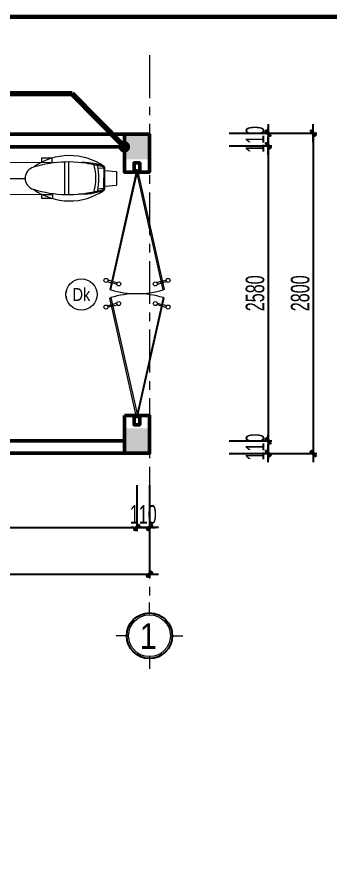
# Model space of a CAD drawing. Header units: millimetres. Extents: x 596422 to 1674380, y -367470 to 58862.
# Drawn here: x 831078 to 833821, y -24663 to -17313 of the extents above; entities that cross this region are included whole.
import ezdxf
from ezdxf.enums import TextEntityAlignment as Align

# ---------------------------------------------------------------- set-up
doc = ezdxf.new("R2010")
doc.units = ezdxf.units.MM
doc.header["$LTSCALE"] = 600
doc.header["$MEASUREMENT"] = 0
doc.linetypes.add('ACAD_ISO07W100', pattern=[3, 0, -3])
doc.linetypes.add('CENTER', pattern=[2, 1.25, -0.25, 0.25, -0.25])
doc.layers.get('0').update_dxf_attribs({"lineweight": 0})
doc.layers.get('Defpoints').update_dxf_attribs({"lineweight": 0})
for name, color, linetype, lineweight in [('A-WIPEOUT', 254, 'ACAD_ISO07W100', 0), ('cat1', 30, 'Continuous', 50), ('cot', 40, 'Continuous', 13), ('EG Dim', 8, 'Continuous', 18), ('ISO', 33, 'Continuous', 15), ('LC Dim', 8, 'Continuous', 18), ('LC ISO', 153, 'Continuous', 13), ('LC Net manh', 9, 'Continuous', 5), ('LC Text1', 3, 'Continuous', 20), ('text', 1, 'Continuous', 20), ('truc', 76, 'CENTER', 9), ('VAT DUNG', 44, 'Continuous', 9), ('VAT DUNG TV', 253, 'Continuous', 9)]:
    doc.layers.add(name, color=color, linetype=linetype, lineweight=lineweight)
doc.layers.add('Khungten_LCDI', color=7, linetype='Continuous')
doc.layers.add('Kichthuoc', color=9, linetype='Continuous')
doc.styles.add('General text 2', font='arial.ttf')
doc.styles.add('HOATBIF', font='hoatbif.shx', dxfattribs={"width": 0.65})
doc.styles.add('Khungten', font='VHAVAN.TTF', dxfattribs={"width": 0.9, "height": 5000})
doc.styles.add('LC 1', font='VHAVANB.TTF')
doc.styles.add('Title', font='VHAVAN.TTF', dxfattribs={"width": 0.8})
doc.dimstyles.new('1-100', dxfattribs={"dimscale": 300, "dimtxt": 1.2, "dimasz": 0.25, "dimexe": 0.5, "dimexo": 0, "dimgap": 0.3, "dimtad": 1, "dimdec": 0, "dimzin": 0, "dimdsep": 46, "dimtxsty": 'HOATBIF', "dimblk1": 'DOT', "dimblk2": 'DOT', "dimsah": 1, "dimcen": -1, "dimdle": 1, "dimclrd": 256, "dimclre": 256, "dimclrt": 4, "dimadec": 3, "dimazin": 2, "dimtfac": 0.3333333333333333, "dimtdec": 0, "dimtix": 1, "dimtmove": 2, "dimatfit": 3, "dimldrblk": 'DOT', "dimfxl": 1, "dimtvp": 0.8333333333333334, "dimtolj": 1, "dimtzin": 0, "dimarcsym": 0})
doc.dimstyles.new('1-20', dxfattribs={"dimscale": 100, "dimtxt": 2.5, "dimasz": 0.35, "dimexe": 0.5, "dimexo": 0, "dimgap": 0.8, "dimtad": 1, "dimdec": 0, "dimlfac": 0.2, "dimzin": 0, "dimdsep": 46, "dimtxsty": 'HOATBIF', "dimblk1": 'DOT', "dimblk2": 'DOT', "dimsah": 1, "dimcen": -1, "dimdle": 1, "dimclrd": 256, "dimclre": 256, "dimclrt": 4, "dimadec": 3, "dimazin": 2, "dimtfac": 0.3333333333333333, "dimtdec": 0, "dimtix": 1, "dimtmove": 2, "dimatfit": 3, "dimldrblk": 'DOT', "dimfxl": 1, "dimtvp": 0.8333333333333334, "dimtolj": 1, "dimtzin": 0, "dimarcsym": 0})

# ---------------------------------------------------------------- blocks, each defined once
blk = doc.blocks.new('TTRUC')
at = {"layer": 'ISO'}
for p, q in [((0, 6.370037248838798), (0, 10.13175513561828)), ((-6.370037248838798, 0), (-10.13175513561828, 0)), ((6.370037248838798, 0), (10.13175513561828, 0)), ((0, -6.370037248838798), (0, -10.13175513561828))]:
    blk.add_line(p, q, dxfattribs=at)
blk.add_circle((0, 0), 6.370037248838798, dxfattribs=at)
at = {"layer": 'Kichthuoc'}
blk.add_circle((0, 0), 6.94551799677526, dxfattribs=at)
blk = doc.blocks.new('DOT')
at = {"layer": 'Kichthuoc', "color": 4}
blk.add_line((-1, -1), (1, 1), dxfattribs=at)
at = {"layer": 'Kichthuoc'}
blk.add_line((-3, 0), (3, 0), dxfattribs=at)
at = {"layer": 'Kichthuoc', "color": 4}
blk.add_lwpolyline([(0.5, 1), (-1, -0.5), (-0.5, -1), (1, 0.5)], close=True, dxfattribs=at)
blk = doc.blocks.new('*D375')
at = {"layer": 'Defpoints', "color": 0, "transparency": 16777216}
for p in [(828139.6864572291, -21407.79702092388), (832129.6864258065, -21407.44293758531), (832129.6864258065, -21779.48327002731)]:
    blk.add_point(p, dxfattribs=at)
at = {"layer": 'EG Dim', "lineweight": -2, "transparency": 16777216}
for p, q in [((828139.6864572291, -21407.79702092388), (828139.6864572291, -21811.98327002731)), ((832129.6864258065, -21407.44293758531), (832129.6864258065, -21811.98327002731)), ((828165.6864572291, -21779.48327002731), (832103.6864258065, -21779.48327002731))]:
    blk.add_line(p, q, dxfattribs=at)
at = {"layer": 'EG Dim', "lineweight": -2, "transparency": 16777216, "xscale": 26, "yscale": 26, "zscale": 26, "rotation": 180}
blk.add_blockref('DOT', (828139.6864572291, -21779.48327002731), dxfattribs=at)
at = {"layer": 'EG Dim', "lineweight": -2, "transparency": 16777216, "xscale": 26, "yscale": 26, "zscale": 26}
blk.add_blockref('DOT', (832129.6864258065, -21779.48327002731), dxfattribs=at)
at = {"layer": 'EG Dim', "color": 4, "transparency": 16777216, "insert": (830134.6864415178, -21665.73327002731), "char_height": 162.5, "attachment_point": 5, "style": 'HOATBIF'}
blk.add_mtext('\\A1;3990', dxfattribs=at)
blk = doc.blocks.new('_Dot')
at = {"color": 0, "linetype": 'ByBlock', "lineweight": -2}
blk.add_line((-0.5, 0), (-1, 0), dxfattribs=at)
at = {"color": 0, "linetype": 'ByBlock', "const_width": 0.5}
blk.add_lwpolyline([(-0.25, 0, 1), (0.25, 0, 1)], format="xyb", close=True, dxfattribs=at)
blk = doc.blocks.new('*D376')
at = {"layer": 'Defpoints', "color": 0, "transparency": 16777216}
for p in [(823139.6864966057, -21408.24073613479), (832239.6864548665, -21407.77039981689), (832239.6864548665, -22186.17698523821)]:
    blk.add_point(p, dxfattribs=at)
at = {"layer": 'EG Dim', "lineweight": -2, "transparency": 16777216}
for p, q in [((823139.6864966057, -21408.24073613479), (823139.6864966057, -22218.67698523821)), ((832239.6864548665, -21407.77039981689), (832239.6864548665, -22218.67698523821)), ((823165.6864966057, -22186.17698523821), (832213.6864548665, -22186.17698523821))]:
    blk.add_line(p, q, dxfattribs=at)
at = {"layer": 'EG Dim', "lineweight": -2, "transparency": 16777216, "xscale": 26, "yscale": 26, "zscale": 26, "rotation": 180}
blk.add_blockref('DOT', (823139.6864966057, -22186.17698523821), dxfattribs=at)
at = {"layer": 'EG Dim', "lineweight": -2, "transparency": 16777216, "xscale": 26, "yscale": 26, "zscale": 26}
blk.add_blockref('DOT', (832239.6864548665, -22186.17698523821), dxfattribs=at)
at = {"layer": 'EG Dim', "color": 4, "transparency": 16777216, "insert": (827689.6864757361, -22072.42698523821), "char_height": 162.5, "attachment_point": 5, "style": 'HOATBIF'}
blk.add_mtext('\\A1;9100', dxfattribs=at)
blk = doc.blocks.new('*D382')
at = {"layer": 'Defpoints', "color": 0, "transparency": 16777216}
for p in [(832129.6864258065, -21407.44293758531), (832239.6864258065, -21407.44293758531), (832239.6864258065, -21779.12918528902)]:
    blk.add_point(p, dxfattribs=at)
at = {"layer": 'EG Dim', "lineweight": -2, "transparency": 16777216}
for p, q in [((832129.6864258065, -21407.44293758531), (832129.6864258065, -21811.62918528902)), ((832239.6864258065, -21407.44293758531), (832239.6864258065, -21811.62918528902)), ((832103.6864258065, -21779.12918528902), (832077.6864258065, -21779.12918528902)), ((832129.6864258065, -21779.12918528902), (832239.6864258065, -21779.12918528902)), ((832265.6864258065, -21779.12918528902), (832291.6864258065, -21779.12918528902))]:
    blk.add_line(p, q, dxfattribs=at)
at = {"layer": 'EG Dim', "lineweight": -2, "transparency": 16777216, "xscale": 26, "yscale": 26, "zscale": 26}
blk.add_blockref('DOT', (832129.6864258065, -21779.12918528902), dxfattribs=at)
at = {"layer": 'EG Dim', "lineweight": -2, "transparency": 16777216, "xscale": 26, "yscale": 26, "zscale": 26, "rotation": 180}
blk.add_blockref('DOT', (832239.6864258065, -21779.12918528902), dxfattribs=at)
at = {"layer": 'EG Dim', "color": 4, "transparency": 16777216, "insert": (832184.6864258065, -21665.37918528902), "char_height": 162.5, "attachment_point": 5, "style": 'HOATBIF'}
blk.add_mtext('\\A1;110', dxfattribs=at)
blk = doc.blocks.new('*D383')
at = {"layer": 'Defpoints', "color": 0, "transparency": 16777216}
for p in [(832937.8635551844, -18440.74728101948), (832937.8635551844, -21020.74728101948), (833277.7332053867, -21020.74728101948)]:
    blk.add_point(p, dxfattribs=at)
at = {"layer": 'EG Dim', "lineweight": -2, "transparency": 16777216}
for p, q in [((832937.8635551844, -18440.74728101948), (833310.2332053867, -18440.74728101948)), ((833277.7332053867, -18466.74728101948), (833277.7332053867, -20994.74728101948)), ((832937.8635551844, -21020.74728101948), (833310.2332053867, -21020.74728101948))]:
    blk.add_line(p, q, dxfattribs=at)
at = {"layer": 'EG Dim', "lineweight": -2, "transparency": 16777216, "xscale": 26, "yscale": 26, "zscale": 26}
for p, rotation in [((833277.7332053867, -18440.74728101948), 90), ((833277.7332053867, -21020.74728101948), 270)]:
    blk.add_blockref('DOT', p, dxfattribs=dict(at, rotation=rotation))
at = {"layer": 'EG Dim', "color": 4, "transparency": 16777216, "insert": (833163.9832053864, -19730.74728101971), "char_height": 162.5, "attachment_point": 5, "rotation": 90, "style": 'HOATBIF'}
blk.add_mtext('\\A1;2580', dxfattribs=at)
blk = doc.blocks.new('*D384')
at = {"layer": 'Defpoints', "color": 0, "transparency": 16777216}
for p in [(832937.8635551844, -21020.74728101948), (832937.8635551844, -21130.80254330025), (833277.7332053862, -21130.80254330025)]:
    blk.add_point(p, dxfattribs=at)
at = {"layer": 'EG Dim', "lineweight": -2, "transparency": 16777216}
for p, q in [((832937.8635551844, -21020.74728101948), (833310.2332053862, -21020.74728101948)), ((833277.7332053862, -20994.74728101948), (833277.7332053862, -20968.74728101948)), ((833277.7332053862, -21020.74728101948), (833277.7332053862, -21130.80254330025)), ((832937.8635551844, -21130.80254330025), (833310.2332053862, -21130.80254330025)), ((833277.7332053862, -21156.80254330025), (833277.7332053862, -21182.80254330025))]:
    blk.add_line(p, q, dxfattribs=at)
at = {"layer": 'EG Dim', "lineweight": -2, "transparency": 16777216, "xscale": 26, "yscale": 26, "zscale": 26}
for p, rotation in [((833277.7332053862, -21020.74728101948), 270), ((833277.7332053862, -21130.80254330025), 90)]:
    blk.add_blockref('DOT', p, dxfattribs=dict(at, rotation=rotation))
at = {"layer": 'EG Dim', "color": 4, "transparency": 16777216, "insert": (833163.983205386, -21075.7749121601), "char_height": 162.5, "attachment_point": 5, "rotation": 90, "style": 'HOATBIF'}
blk.add_mtext('\\A1;110', dxfattribs=at)
blk = doc.blocks.new('*D385')
at = {"layer": 'Defpoints', "color": 0, "transparency": 16777216}
for p in [(832937.8635551844, -18330.69201873869), (832937.8635551844, -18440.74728101947), (833277.7332053857, -18440.74728101947)]:
    blk.add_point(p, dxfattribs=at)
at = {"layer": 'EG Dim', "lineweight": -2, "transparency": 16777216}
for p, q in [((833277.7332053857, -18304.69201873869), (833277.7332053857, -18278.69201873869)), ((832937.8635551844, -18330.69201873869), (833310.2332053857, -18330.69201873869)), ((833277.7332053857, -18330.69201873869), (833277.7332053857, -18440.74728101947)), ((832937.8635551844, -18440.74728101947), (833310.2332053857, -18440.74728101947)), ((833277.7332053857, -18466.74728101947), (833277.7332053857, -18492.74728101947))]:
    blk.add_line(p, q, dxfattribs=at)
at = {"layer": 'EG Dim', "lineweight": -2, "transparency": 16777216, "xscale": 26, "yscale": 26, "zscale": 26}
for p, rotation in [((833277.7332053857, -18330.69201873869), 270), ((833277.7332053857, -18440.74728101947), 90)]:
    blk.add_blockref('DOT', p, dxfattribs=dict(at, rotation=rotation))
at = {"layer": 'EG Dim', "color": 4, "transparency": 16777216, "insert": (833163.9832053855, -18385.71964987931), "char_height": 162.5, "attachment_point": 5, "rotation": 90, "style": 'HOATBIF'}
blk.add_mtext('\\A1;110', dxfattribs=at)
blk = doc.blocks.new('*D386')
at = {"layer": 'Defpoints', "color": 0, "transparency": 16777216}
for p in [(832937.8635551844, -18330.69201873869), (832937.8635551844, -21130.80254330027), (833672.3710643786, -21130.80254330027)]:
    blk.add_point(p, dxfattribs=at)
at = {"layer": 'EG Dim', "lineweight": -2, "transparency": 16777216}
for p, q in [((832937.8635551844, -18330.69201873869), (833704.8710643786, -18330.69201873869)), ((833672.3710643786, -18356.69201873869), (833672.3710643786, -21104.80254330027)), ((832937.8635551844, -21130.80254330027), (833704.8710643786, -21130.80254330027))]:
    blk.add_line(p, q, dxfattribs=at)
at = {"layer": 'EG Dim', "lineweight": -2, "transparency": 16777216, "xscale": 26, "yscale": 26, "zscale": 26}
for p, rotation in [((833672.3710643786, -18330.69201873869), 90), ((833672.3710643786, -21130.80254330027), 270)]:
    blk.add_blockref('DOT', p, dxfattribs=dict(at, rotation=rotation))
at = {"layer": 'EG Dim', "color": 4, "transparency": 16777216, "insert": (833558.6210643784, -19730.74728101971), "char_height": 162.5, "attachment_point": 5, "rotation": 90, "style": 'HOATBIF'}
blk.add_mtext('\\A1;2800', dxfattribs=at)
blk = doc.blocks.new('LCDI-new')
at = {"layer": 'Khungten_LCDI', "color": 5, "lineweight": 60}
blk.add_lwpolyline([(-1626032.709999693, 488107.009992349), (-1626032.709999693, 488400.0099999481), (-1625626.710000051, 488400.0099999481), (-1625626.710000051, 488107.009992349)], close=True, dxfattribs=at)
at = {"color": 2, "style": 'Title', "width": 1.824645990399399}
for tag, p, p2 in [('TENBANVE1', (-1625663.583413671, 488164.6523914545), (-1625629.318539776, 488164.6523914545)), ('TENBANVE2', (-1625663.583413671, 488157.8853380251), (-1625629.318539776, 488157.8853380251))]:
    blk.add_attdef(tag, text='', height=2.5, dxfattribs=at).set_placement(p, p2, align=Align.FIT)
at = {"color": 7, "style": 'Khungten', "width": 0.8}
for tag, p in [('REVISION', (-1625637.722463204, 488146.0469538167)), ('NGAYHT', (-1625637.249248075, 488137.4162839738))]:
    blk.add_attdef(tag, text='', height=1.99998930926727, dxfattribs=at).set_placement(p, align=Align.CENTER)
at = {"color": 2, "style": 'Title', "width": 0.7}
blk.add_attdef('SOBANVE', text='', height=2.5, dxfattribs=at).set_placement((-1625637.09016708, 488114.5481853621), align=Align.CENTER)
blk = doc.blocks.new('yfu')
at = {"layer": 'VAT DUNG'}
for p, q in [((-73239.22348567622, 14146.11553251033), (-73238.6844758626, 14094.86368757338)), ((-73159.2279095063, 14146.95683687061), (-73158.68889969122, 14095.70499192653)), ((-73270.18781510508, 13831.71475140116), (-73275.86278602353, 13714.93841162557)), ((-73196.7278890034, 13839.03160657405), (-73271.44932654902, 13831.58910062653)), ((-73121.86645208095, 13833.16224667468), (-73196.7278890034, 13839.03160657405)), ((-73123.13032711233, 13833.26133824902), (-73115.00063613529, 13716.63018052935)), ((-73253.6968212194, 13811.70442000637), (-73138.38560210087, 13812.9171349617)), ((-73252.85682488023, 13731.8332174368), (-73253.6968212194, 13811.70442000637)), ((-73195.38020864758, 13749.4591874434), (-73225.89064999478, 13750.39934079186)), ((-73195.89397465106, 13745.70546398265), (-73195.98473912175, 13754.3358199269)), ((-73138.38560210087, 13812.9171349617), (-73137.54560576438, 13733.04593238677)), ((-73384.5332110892, 13727.15475599759), (-73457.49146143912, 13712.38652542414)), ((-73457.49146143912, 13712.38652542414), (-73454.41844362253, 13690.14087009733)), ((-73454.41844362253, 13690.14087009733), (-73374.88786141097, 13701.12723541859)), ((-73374.27788351016, 13697.04115709203), (-73379.10082903423, 13729.34877544717)), ((-73374.27788351016, 13697.04115709203), (-73283.194100819, 13709.87061031762)), ((-73334.17340369424, 13684.50686429764), (-73332.87114103214, 13366.62800994489)), ((-73275.86278602353, 13714.93841162557), (-73283.29174318642, 13709.86958342409)), ((-73283.29174318642, 13709.86958342409), (-73268.17142221797, 13695.05650246091)), ((-73275.86278602353, 13714.93841162557), (-73195.43171108043, 13715.78429607797)), ((-73268.17142221797, 13695.05650246091), (-73195.22178782406, 13695.82370545546)), ((-73137.54560576438, 13733.04593238677), (-73252.85682488023, 13731.8332174368)), ((-73115.00063613529, 13716.63018052935), (-73195.43171108043, 13715.78429607797)), ((-73122.27215342812, 13696.590908449), (-73195.22178782406, 13695.82370545546)), ((-73107.46671736625, 13711.71871518751), (-73122.27215342812, 13696.590908449)), ((-73115.00063613529, 13716.63018052935), (-73107.46671736625, 13711.71871518751)), ((-73016.13325911481, 13700.80772330178), (-73107.46671736625, 13711.71871518751)), ((-73054.45104502334, 13690.65904883191), (-73050.31831777509, 13370.96102259436)), ((-73016.13325911481, 13700.80772330178), (-73011.99085628585, 13733.2096292027)), ((-73015.60935227078, 13704.90572656138), (-72935.86530190718, 13695.59443440917)), ((-72933.2608220937, 13717.89979932719), (-73006.5135323939, 13731.13034588529)), ((-72935.86530190718, 13695.59443440917), (-72933.2608220937, 13717.89979932719)), ((-73193.9763090242, 13667.32834428229), (-73193.83376095537, 13520.48415780635)), ((-73052.79256524815, 13173.82906935495), (-73331.98255943198, 13173.82906935495)), ((-73051.10483052739, 13141.29887875021), (-73333.67029415275, 13141.29887875021)), ((-73283.71454705781, 12882.58629418761), (-73279.81103504839, 12832.08410515302)), ((-73101.06057762465, 12882.58629418761), (-73104.96408963174, 12832.08410515302)), ((-73285.57258540444, 12823.10679999986), (-73192.38756234106, 12823.10679999986)), ((-73278.63572493958, 12832.08410515302), (-73192.38756234123, 12832.08410515302)), ((-73260.5369134603, 12823.10679999963), (-73252.38756234123, 12721.04990335964)), ((-73106.13939974055, 12832.08410515302), (-73192.38756234123, 12832.08410515302)), ((-73192.38756234106, 12823.10679999986), (-73099.20253928058, 12823.10679999986)), ((-73124.23821121984, 12823.10679999963), (-73132.38756234123, 12721.04990335964)), ((-73132.38756234123, 12721.04990335964), (-73252.38756234123, 12721.04990335964))]:
    blk.add_line(p, q, dxfattribs=at)
at = {"layer": 'VAT DUNG', "ltscale": 500}
for points in [[(-73369.458275471, 13373.93802719549), (-73332.958275471, 13373.93802719549), (-73332.958275471, 13281.43802719549), (-73369.458275471, 13281.43802719549)], [(-73016.99263924453, 13375.40846663815), (-73053.49136874062, 13375.10392571249), (-73052.71958694275, 13282.60714548282), (-73016.22085744666, 13282.91168640848)]]:
    blk.add_lwpolyline(points, close=True, dxfattribs=at)
at = {"layer": 'VAT DUNG'}
for centre, radius, start, end in [((-73199.30806546687, 14146.53531843831), 39.91762756925436, 90.60255096852747, 180.6025509701949), ((-73199.14332971553, 14146.53705094266), 39.91762756925436, 0.6025509701949124, 90.60255096852747), ((-72853.16338002763, 13737.23651029708), 525.9965937420159, 135.8997948816436, 180.8592277257788), ((-73201.78025365132, 14057.23166926132), 54.4846781995216, 86.92621223151674, 122.2997345392838), ((-73194.79350346938, 14057.30514812254), 54.48467819391242, 58.90536740364762, 94.27888971025965), ((-73568.41863993293, 13719.58679803464), 556.019732406183, 1.301840081678404, 43.73281561758024), ((-73194.66534149769, 13647.55659109631), 199.4007181810805, 28.02693082925326, 153.1781711121286), ((-73196.96169695567, 13749.50791966493), 44.7344147721458, 165.7621886709311, 178.523155607829), ((-73196.96169695567, 13749.50791966493), 44.7344147721458, 138.8415475634243, 153.7801719093942), ((-73196.96169695567, 13749.50791966493), 44.7344147721458, 110.0387356798, 125.0281655077914), ((-73196.96169695567, 13749.50791966493), 44.7344147721458, 82.7968544294102, 98.3589264346919), ((-73196.96169695567, 13749.50791966493), 44.7344147721458, 53.66051043813064, 67.04901338438475), ((-73196.96169695567, 13749.50791966493), 44.7344147721458, 29.46827187674604, 43.80636503644026), ((-73387.70755590341, 13742.83670532971), 16, 281.4432093333959, 340.6287430617173), ((-73204.71121102403, 14160.39534728383), 493.183847636842, 249.9481032574467, 292.5463545755492), ((-73003.66970376897, 13746.87558766629), 16.00000000000004, 200.5763588802669, 259.7618926050135), ((-73192.38756234257, 13420.49461580534), 100, 14.59819436578972, 165.4018056342103), ((-72855.1891460566, 13131.57826229901), 535.7252996282239, 144.1018836316796, 214.6808301219949), ((-72311.27579536062, 13143.54177787105), 1023.501237496904, 162.8293468291535, 194.6493577172504), ((-74073.49932932446, 13143.54177787105), 1023.501237496904, 345.3506422827496, 17.17065317084645), ((-73529.58597862354, 13131.57826229901), 535.7252996282239, 325.3191698780051, 35.89811636832037), ((-72748.37338273245, 13013.78947517686), 580.774973200559, 176.4527057620177, 197.8242858317323), ((-72748.3733827307, 13013.7894751858), 580.7749732030233, 176.4527057620177, 197.8242858317323), ((-73636.40174195287, 13013.78947517794), 580.774973202029, 342.1757141682676, 3.547294237982316), ((-72768.85420902929, 13010.678877219), 550.8694176854636, 183.7065873387631, 197.4148434980686), ((-73615.92091565317, 13010.678877219), 550.8694176854636, 342.5851565019314, 356.2934126612369), ((-73192.38756234123, 13415.89464580026), 514.7401262440748, 257.0685374347843, 282.9314625652157), ((-73192.38756234251, 13415.89464579997), 542.2907430562499, 258.3919693935027, 281.6080306064973), ((-73285.57258540363, 12839.10680000056), 16, 191.1420691241496, 270), ((-73285.57258540124, 12839.10680000173), 16.00000000185943, 191.1420691136885, 269.9999999866598), ((-73278.63572493958, 12848.08410515395), 16, 188.1702203674881, 270), ((-73106.13939974055, 12848.08410515395), 16, 270, 351.8297796325119), ((-73099.20253928233, 12839.10680000353), 16.00000000367872, 270.0000000066701, 348.8579308830393)]:
    blk.add_arc(centre, radius, start, end, dxfattribs=at)
blk = doc.blocks.new('cuongluc')
at = {"layer": 'VAT DUNG TV'}
for points in [[(-5.987381801474839, -16), (-5.987381801474839, 0), (-21.98738180147484, 0), (-21.98738180147484, -16)], [(5.987381801474839, 0), (5.987381801358424, -32.04872442781925), (-5.987381801474839, -32.04872442781925), (-5.987381801474839, 0)], [(5.987381801358424, -16), (5.987381801358424, 0), (21.98738180135842, 0), (21.98738180135842, -16)], [(-10.68071621842682, -34.1727443827549), (-270.692448805552, -1190.152522280812), (-259.3439410950523, -1194.052698269486), (0.6677914921892807, -38.07292037142906)], [(-5.987381801474839, -16), (-5.987381801474839, -32), (-21.98738180147484, -32), (-21.98738180147484, -16)], [(12.01629920257255, -34.1727443827549), (272.0280317896977, -1190.152522280812), (260.6795240793144, -1194.052698269486), (0.6677914921892807, -38.07292037142906)], [(-286.8848146890523, -1097.311726071523), (-291.0932980985381, -1112.748327621724), (-252.501794225187, -1123.269536143402), (-248.2933108159341, -1107.832934595644)], [(-198.1487035444006, -1121.503867741674), (-202.3571869541192, -1136.940469291061), (-240.9486908261897, -1126.419260765426), (-236.7402074165875, -1110.982659217552)], [(199.4842865286628, -1121.503867741674), (203.6927699383814, -1136.940469291061), (242.2842738104519, -1126.419260765426), (238.0757904009661, -1110.982659217552)], [(288.2203976733144, -1097.311726071523), (292.4288810825674, -1112.748327621724), (253.8373772095656, -1123.269536143402), (249.6288938000798, -1107.832934595644)], [(-10.68071621842682, -2428.950958740548), (-270.692448805552, -1275.23506551981), (-259.3439410950523, -1271.334889530204), (0.6677914921892807, -2425.050782751874)], [(-198.4502997451928, -1342.617308684275), (-202.6587831551442, -1327.180707135703), (-241.2502870270982, -1337.701915661804), (-237.041803617496, -1353.138517209794)], [(12.01629920257255, -2428.950958740548), (272.0280317896977, -1275.23506551981), (260.6795240793144, -1271.334889530204), (0.6677914921892807, -2425.050782751874)], [(199.7858827294549, -1342.617308684275), (203.9943661395228, -1327.180707135703), (242.5858700115932, -1337.701915661804), (238.3773866017582, -1353.138517209794)], [(-287.1864108900772, -1366.809450355824), (-291.3948942993302, -1351.372848805622), (-252.803390426212, -1340.851640284644), (-248.5949070168426, -1356.288241832517)], [(288.5219938744558, -1366.809450355824), (292.7304772837088, -1351.372848805622), (254.1389734105906, -1340.851640284644), (249.9304900011048, -1356.288241832517)], [(-5.987381801474839, -2447.999994630925), (-5.987381801474839, -2431.999994630925), (-21.98738180147484, -2431.999994630925), (-21.98738180147484, -2447.999994630925)], [(-5.987381801474839, -2447.999994630925), (-5.987381801474839, -2463.999994630925), (-21.98738180147484, -2463.999994630925), (-21.98738180147484, -2447.999994630925)], [(5.987381801474839, -2464.048719056416), (5.987381801358424, -2431.999994630925), (-5.987381801474839, -2431.999994630925), (-5.987381801474839, -2464.048719056416)], [(5.987381801358424, -2447.999994630925), (5.987381801358424, -2463.999994630925), (21.98738180135842, -2463.999994630925), (21.98738180135842, -2447.999994630925)]]:
    blk.add_lwpolyline(points, close=True, dxfattribs=at)
for centre in [(-308.2848083302379, -1099.769422583864), (309.6203913145, -1099.769422583864), (-180.9571933121188, -1134.482772779302), (182.2927762963809, -1134.482772779302), (-181.2587895131437, -1329.638403648743), (182.5943724975223, -1329.638403648743), (-308.5864045312628, -1364.351753843483), (309.921987515525, -1364.351753843483)]:
    blk.add_circle(centre, 20, dxfattribs=at)
for centre, radius, start, end in [((0.6677914920728654, -322.7060685998295), 909.3135048599888, 253.384782040986, 286.6152179590139), ((0.6677914866013452, -2110.580433370778), 878.6006965287183, 72.78618024473704, 107.2138197762275)]:
    blk.add_arc(centre, radius, start, end, dxfattribs=at)
blk = doc.blocks.new('*U10')
at = {"layer": 'A-WIPEOUT'}
blk.add_lwpolyline([(0, 4.25), (-2.498087322243009, 3.438322226093531), (-4.041990194254393, 1.313322226093531), (-4.041990194254393, -1.313322226093531), (-2.498087322243009, -3.438322226093531), (0, -4.25), (2.498087322243009, -3.438322226093531), (4.041990194254393, -1.313322226093531), (4.041990194254393, 1.313322226093531), (2.498087322243009, 3.438322226093531)], close=True, dxfattribs=at)
blk.add_wipeout([(0, 4.249999999999972), (-2.4980873222429807, 3.438322226093476), (-4.041990194254396, 1.3133222260935042), (-4.041990194254396, -1.3133222260935895), (-2.4980873222429807, -3.4383222260935895), (0, -4.25), (2.4980873222429807, -3.4383222260935895), (4.041990194254396, -1.3133222260935895), (4.041990194254396, 1.3133222260935042), (2.4980873222429807, 3.438322226093476)]).dxf.layer = 'A-WIPEOUT'
blk.add_circle((0, 0), 4.25)
at = {"layer": 'text', "style": 'General text 2', "width": 0.8, "flags": 8}
blk.add_attdef('SYMBOL', text='', height=3.5, dxfattribs=at).set_placement((0, 0), align=Align.MIDDLE_CENTER)

msp = doc.modelspace()

# ---------------------------------------------------------------- hatches: boundary and pattern name
at = {"layer": 'cot', "transparency": 33554687}
h = msp.add_hatch(color=256, dxfattribs=at)
h.dxf.hatch_style = 1
h.paths.add_polyline_path([(832019.368116996, -18560.36841722771), (832239.368116996, -18560.36841722771), (832239.368116996, -18340.36841722771), (832019.368116996, -18340.36841722771)])
h = msp.add_hatch(color=256, dxfattribs=at)
h.dxf.hatch_style = 1
h.paths.add_polyline_path([(832019.5961857653, -21130.35882901883), (832239.5961857653, -21130.35882901883), (832239.5961857653, -20910.35882901883), (832019.5961857653, -20910.35882901883)])

# ---------------------------------------------------------------- linework, layer by layer
at = {"layer": 'cat1'}
for p, q in [((828139.4232938965, -18340.36841722771), (832239.3956881006, -18339.99603192404)), ((828139.4232938965, -18450.36841722771), (832019.3956881006, -18450.01601370902)), ((832019.6314170833, -21020.01450778249), (828139.6335550287, -21020.35883059914)), ((832239.6590851307, -21019.99498185771), (832239.6314170833, -21019.99498431305)), ((832239.6590851307, -21129.99498185771), (823139.6618758962, -21130.80254330025))]:
    msp.add_line(p, q, dxfattribs=at)
for points in [[(832019.3956881006, -18339.99603192404), (832239.3956881006, -18339.99603192404), (832239.3956881006, -18669.99603192404), (832019.3956881006, -18669.99603192404), (832019.3956881006, -18339.99603192404)], [(832019.6314170833, -20799.86057647588), (832239.6314170833, -20799.86057647588), (832239.6314170833, -21129.86057647588), (832019.6314170833, -21129.86057647588), (832019.6314170833, -20799.86057647588)]]:
    msp.add_lwpolyline(points, dxfattribs=at)
for points in [[(832104.3956881006, -18669.99603192404), (832154.3956881006, -18669.99603192404), (832154.3956881006, -18589.99603192404), (832104.3956881006, -18589.99603192404)], [(832104.3956881006, -20799.86057647588), (832154.3956881006, -20799.86057647588), (832154.3956881006, -20879.86057647588), (832104.3956881006, -20879.86057647588)]]:
    msp.add_lwpolyline(points, close=True, dxfattribs=at)
at = {"layer": 'truc', "ltscale": 0.5}
msp.add_line((832239.3133476671, -17648.73389933105), (832239.7776333088, -22435.21367060304), dxfattribs=at)

# ---------------------------------------------------------------- block references
at = {"layer": 'Kichthuoc', "xscale": 50.00000000005321, "yscale": 50.00000000005321, "zscale": 50.00000000005321}
msp.add_blockref('LCDI-new', (82120678.80611795, -24437313.04482077), dxfattribs=at)
at = {"layer": 'LC ISO', "xscale": 28.69141044115101, "yscale": 28.69141044115101, "zscale": 28.69141044115101}
msp.add_blockref('TTRUC', (832239.7776333088, -22725.90801568831), dxfattribs=at)
at = {"layer": 'VAT DUNG', "rotation": 90}
msp.add_blockref('yfu', (844670.5866007236, 54467.75715134622), dxfattribs=at)
at = {"layer": 'VAT DUNG TV', "xscale": 0.88, "yscale": 0.88, "zscale": 0.88}
msp.add_blockref('cuongluc', (832129.6314170833, -18650.0724468839), dxfattribs=at)

# ---------------------------------------------------------------- texts
at = {"layer": 'LC Text1', "ltscale": 0.2, "style": 'LC 1', "width": 0.9}
msp.add_text('1', height=224.6535812372711, dxfattribs=at).set_placement((832227.697740323, -22908.67336892018), align=Align.BOTTOM_CENTER)

# ---------------------------------------------------------------- dimensions: what is measured, and where the dimension line sits
at = {"layer": 'EG Dim'}
for base, p1, p2, picture, middle in [((833277.7332053857, -18440.74728101947), (832937.863555184, -18330.69201873869), (832937.863555184, -18440.74728101946), '*D385', (833163.9832053855, -18385.71964987931)), ((833672.3710643786, -21130.80254330027), (832937.863555184, -18330.69201873869), (832937.863555184, -21130.80254330026), '*D386', (833558.6210643784, -19730.74728101971)), ((833277.7332053867, -21020.74728101948), (832937.863555184, -18440.74728101947), (832937.863555184, -21020.74728101947), '*D383', (833163.9832053864, -19730.74728101971)), ((833277.7332053862, -21130.80254330025), (832937.863555184, -21020.74728101947), (832937.863555184, -21130.80254330025), '*D384', (833163.983205386, -21075.7749121601))]:
    dim = msp.add_linear_dim(base=base, p1=p1, p2=p2, angle=90, dimstyle='1-100', override={"dimscale": 65, "dimtxt": 2.5, "dimasz": 0.4, "dimgap": 0.5}, dxfattribs=at)
    dim.commit()
    dim.dimension.update_dxf_attribs({"geometry": picture, "text_midpoint": middle})
for base, p1, p2, picture, middle in [((832239.6864548665, -22186.17698523821), (823139.6864966057, -21408.24073613479), (832239.6864548665, -21407.77039981689), '*D376', (827689.6864757361, -22072.42698523821)), ((832129.6864258065, -21779.48327002731), (828139.6864572291, -21407.79702092388), (832129.6864258065, -21407.44293758531), '*D375', (830134.6864415178, -21665.73327002731)), ((832239.6864258065, -21779.12918528902), (832129.6864258065, -21407.44293758531), (832239.6864258065, -21407.44293758531), '*D382', (832184.6864258065, -21665.37918528902))]:
    dim = msp.add_linear_dim(base=base, p1=p1, p2=p2, dimstyle='1-100', override={"dimscale": 65, "dimtxt": 2.5, "dimasz": 0.4, "dimgap": 0.5}, dxfattribs=at)
    dim.commit()
    dim.dimension.update_dxf_attribs({"geometry": picture, "text_midpoint": middle})

# ---------------------------------------------------------------- leaders
at = {"layer": 'LC Dim', "ltscale": 2}
msp.add_leader([(832019.3956881006, -18450.01601370902), (831563.7264342317, -17986.81984429924), (829800.6335557869, -17986.81984429924)], dimstyle='1-20', override={"dimasz": 1, "dimlwd": 65535}, dxfattribs=at)

# ---------------------------------------------------------------- next in the draw order: block references
at = {"layer": 'LC Net manh'}
ref = msp.add_blockref('*U10', (831643.3689296261, -19741.24710953583), dxfattribs=dict(at, xscale=32.15220827406386, yscale=32.15220827406386, zscale=32.15220827406386))
ref.add_attrib('SYMBOL', 'Dk', dxfattribs={"layer": 'text', "height": 112.5327289592235, "style": 'General text 2', "width": 0.8}).set_placement((831643.3689296261, -19741.24710953583), align=Align.MIDDLE_CENTER)

doc.saveas('drawing.dxf')
